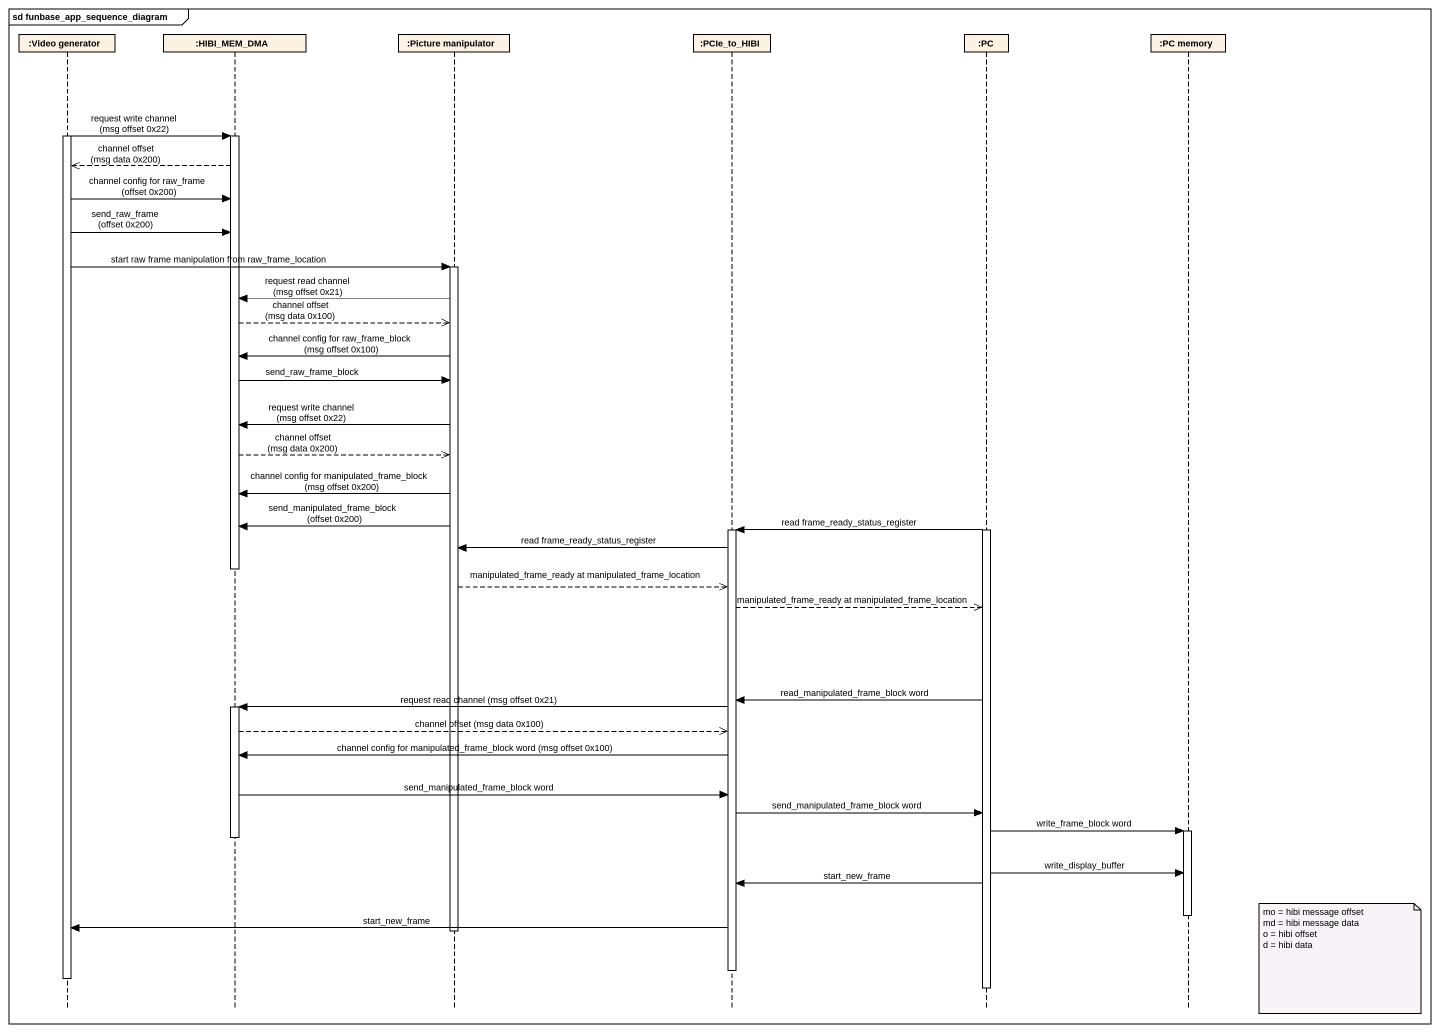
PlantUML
@startuml
mainframe sd funbase_app_sequence_diagram
hide footbox
participant ":Video generator" as Video_generator
participant ":HIBI_MEM_DMA" as HIBI_MEM_DMA
participant ":Picture manipulator" as Picture_manipulator
participant ":PCIe_to_HIBI" as PCIe_to_HIBI
participant ":PC" as PC
participant ":PC memory" as PC_memory

activate Video_generator
Video_generator -> HIBI_MEM_DMA : request write channel (msg offset 0x22)
activate HIBI_MEM_DMA
HIBI_MEM_DMA -->> Video_generator : channel offset (msg data 0x200)
Video_generator -> HIBI_MEM_DMA : channel config for raw_frame (offset 0x200)
Video_generator -> HIBI_MEM_DMA : send_raw_frame (offset 0x200)
Video_generator -> Picture_manipulator : start raw frame manipulation from raw_frame_location
activate Picture_manipulator
Picture_manipulator -> HIBI_MEM_DMA : request read channel (msg offset 0x21)
HIBI_MEM_DMA -->> Picture_manipulator : channel offset (msg data 0x100)
Picture_manipulator -> HIBI_MEM_DMA : channel config for raw_frame_block (msg offset 0x100)
HIBI_MEM_DMA -> Picture_manipulator : send_raw_frame_block
Picture_manipulator -> HIBI_MEM_DMA : request write channel (msg offset 0x22)
HIBI_MEM_DMA -->> Picture_manipulator : channel offset (msg data 0x200)
Picture_manipulator -> HIBI_MEM_DMA : channel config for manipulated_frame_block (msg offset 0x200)
Picture_manipulator -> HIBI_MEM_DMA : send_manipulated_frame_block (offset 0x200)
activate PC
PC -> PCIe_to_HIBI : read frame_ready_status_register
activate PCIe_to_HIBI
PCIe_to_HIBI -> Picture_manipulator : read frame_ready_status_register
deactivate HIBI_MEM_DMA
Picture_manipulator -->> PCIe_to_HIBI : manipulated_frame_ready at manipulated_frame_location
PCIe_to_HIBI -->> PC : manipulated_frame_ready at manipulated_frame_location
PC -> PCIe_to_HIBI : read_manipulated_frame_block word
PCIe_to_HIBI -> HIBI_MEM_DMA : request read channel (msg offset 0x21)
activate HIBI_MEM_DMA
HIBI_MEM_DMA -->> PCIe_to_HIBI : channel offset (msg data 0x100)
PCIe_to_HIBI -> HIBI_MEM_DMA : channel config for manipulated_frame_block word (msg offset 0x100)
HIBI_MEM_DMA -> PCIe_to_HIBI : send_manipulated_frame_block word
PCIe_to_HIBI -> PC : send_manipulated_frame_block word
PC -> PC_memory : write_frame_block word
activate PC_memory
deactivate HIBI_MEM_DMA
PC -> PC_memory : write_display_buffer
PC -> PCIe_to_HIBI : start_new_frame
deactivate PC_memory
PCIe_to_HIBI -> Video_generator : start_new_frame
deactivate Picture_manipulator
note right of PC_memory
  mo = hibi message offset
  md = hibi message data
  o = hibi offset
  d = hibi data
end note
deactivate PCIe_to_HIBI
deactivate Video_generator
deactivate PC
@enduml
